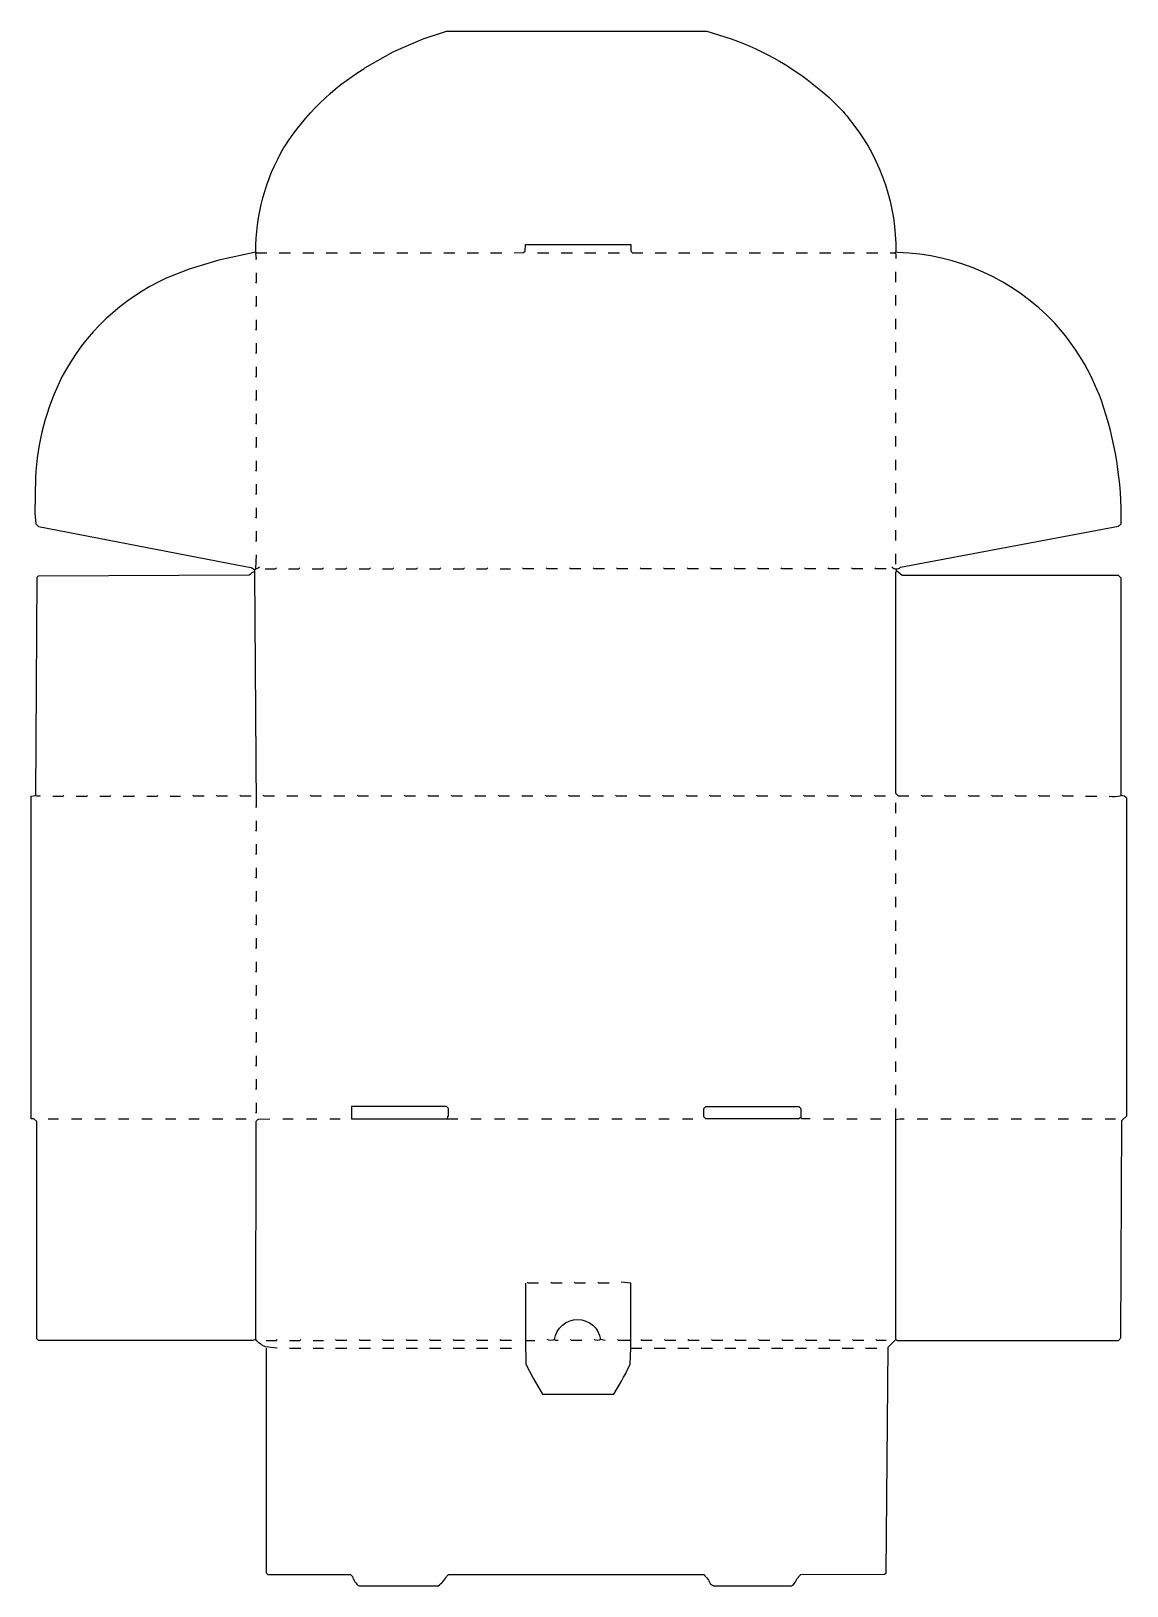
# Model space of a CAD drawing. Extents: x 60 to 1226, y 85 to 1739.
import ezdxf

# ---------------------------------------------------------------- set-up
doc = ezdxf.new("R2010")
doc.units = 0
doc.layers.get('0').update_dxf_attribs({"linetype": 'CONTINUOUS'})

msp = doc.modelspace()

# ---------------------------------------------------------------- linework, layer by layer
at = {"color": 250, "linetype": 'CONTINUOUS'}
for points in [[(299, 1496), (300, 1497), (299, 1502), (300, 1503), (299, 1504, -0.133986), (329, 1615), (330.2, 1616.9, -0.111971), (414, 1699), (415, 1700), (445.1, 1716.8), (445.9, 1717.2), (477.1, 1730.7), (502, 1739), (779, 1739), (804.9, 1730.7, -0.093699), (902.211765, 1674.247059, -0.064929), (935.24, 1639.18, -0.170275), (980, 1504), (979, 1503), (980, 1502), (980, 1497)], [(299, 1504), (259.911765, 1495.352941), (228.1, 1485.7), (203.9, 1476.2, 0.165656), (92.8, 1371.1, 0.101954), (64.544828, 1264.037931), (64, 1226), (65, 1215), (68, 1212), (279.076923, 1171.384615), (293.811321, 1168.339623, -0.076217), (298, 1166), (299, 1167, 0.120666), (303, 1169)], [(976, 1169, 0.427659), (985.067568, 1168.594595), (1216.923077, 1212.384615, 0.096907), (1220, 1215, 0.087775), (1198.8, 1345.9, 0.098227), (1149.248276, 1428.22069, 0.198908), (982.037931, 1503.455172), (980, 1504)], [(65, 926), (66.497826, 1157.997845), (68.002212, 1159.502232), (291.997788, 1160.497768), (294, 1162, -0.245916), (298, 1164)], [(310, 338), (310, 99), (312, 97), (400, 97), (402, 95, 0.180644), (409, 85), (493, 85, 0.133034), (502, 95), (503, 96), (504, 97), (776, 97, -0.082154), (783, 87), (786, 85), (869, 85, 0.204427), (875, 93), (878, 96), (879, 97), (967.994507, 97.494383), (970, 99), (972, 339), (980, 347), (980.9, 346.8), (982, 346), (1217, 346, 0.087425), (1219.502164, 349.002146), (1220.497836, 579.997854), (1226, 585), (1226, 923, 0.150122), (1220, 926), (1220, 1157), (1217, 1160), (987, 1160), (981, 1165)], [(299, 347), (296, 346), (68, 346), (66, 348), (66, 579), (63, 582), (60, 582), (60, 925), (64.1, 925.8), (65, 926, 0.265564), (70, 926)], [(322, 338), (309.340984, 339.44918, -0.1288), (299, 347), (299.497845, 578.997863, -0.230907), (302.035294, 581.541176), (314, 582)], [(980, 581, -0.07013), (989, 582)], [(586, 407), (586, 346), (586.480059, 321.018464), (594.2, 306.1), (604, 289), (680, 289), (688.2, 302.9, -0.067868), (693, 311), (693.2, 311.9), (697.529231, 321.026154), (698, 338), (698, 346), (698, 407), (688, 408)], [(617, 347, -0.869384), (666, 347)]]:
    msp.add_lwpolyline(points, format="xyb", dxfattribs=at)
for points in [[(574, 1503), (583.959016, 1503.45082), (585.569231, 1505.053846), (586, 1512), (698, 1512), (698, 1505), (700, 1503), (711, 1503)], [(300, 1503), (311, 1503)], [(324, 1503), (336, 1503)], [(349, 1503), (361, 1503)], [(374, 1503), (386, 1503)], [(399, 1503), (411, 1503)], [(424, 1503), (436, 1503)], [(449, 1503), (461, 1503)], [(474, 1503), (486, 1503)], [(499, 1503), (511, 1503)], [(524, 1503), (536, 1503)], [(549, 1503), (561, 1503)], [(599, 1503), (611, 1503)], [(624, 1503), (636, 1503)], [(649, 1503), (661, 1503)], [(674, 1503), (686, 1503)], [(724, 1503), (736, 1503)], [(749, 1503), (761, 1503)], [(774, 1503), (786, 1503)], [(799, 1503), (811, 1503)], [(824, 1503), (836, 1503)], [(849, 1503), (861, 1503)], [(874, 1503), (886, 1503)], [(899, 1503), (911, 1503)], [(924, 1503), (936, 1503)], [(949, 1503), (961, 1503)], [(980, 1472), (980, 1483)], [(980, 1447), (980, 1458)], [(980, 1422), (980, 1433)], [(980, 1397), (980, 1408)], [(980, 1372), (980, 1383)], [(980, 1347), (980, 1358)], [(980, 1322), (980, 1333)], [(980, 1297), (980, 1308)], [(980, 1272), (980, 1283)], [(980, 1247), (980, 1258)], [(980, 1222), (980, 1233)], [(980, 1197), (980, 1208)], [(980, 1172), (980, 1183)], [(299, 913), (300, 914), (298.2, 1163.1), (298, 1164), (298, 1166)], [(994, 925), (983, 925), (980, 928), (980, 1163), (981, 1165), (981, 1167)], [(980, 907), (980, 918)], [(980, 882), (980, 893)], [(980, 857), (980, 868)], [(980, 832), (980, 843)], [(980, 807), (980, 818)], [(980, 782), (980, 793)], [(980, 757), (980, 768)], [(980, 732), (980, 743)], [(980, 707), (980, 718)], [(980, 682), (980, 693)], [(980, 657), (980, 668)], [(980, 632), (980, 643)], [(980, 607), (980, 618)], [(78, 582), (89, 582)], [(103, 582), (114, 582)], [(128, 582), (139, 582)], [(153, 582), (164, 582)], [(178, 582), (189, 582)], [(203, 582), (214, 582)], [(228, 582), (239, 582)], [(253, 582), (264, 582)], [(278, 582), (289, 582)], [(328, 582), (339, 582)], [(353, 582), (364, 582)], [(378, 582), (389, 582)], [(503, 582), (503.3, 583.9), (504, 585), (504, 593), (502, 595), (401, 595), (401, 582), (503, 582), (514, 582)], [(528, 582), (539, 582)], [(553, 582), (564, 582)], [(578, 582), (589, 582)], [(603, 582), (614, 582)], [(628, 582), (639, 582)], [(653, 582), (664, 582)], [(678, 582), (689, 582)], [(703, 582), (714, 582)], [(728, 582), (739, 582)], [(753, 582), (764, 582)], [(889, 582), (880, 582), (879, 583), (878.1, 582.8), (877, 582), (778, 582), (776, 584), (776, 593), (778, 595), (877, 595), (879, 593), (879, 583)], [(903, 582), (914, 582)], [(928, 582), (939, 582)], [(953, 582), (964, 582)], [(980, 347), (980, 581), (980, 593)], [(1003, 582), (1014, 582)], [(1028, 582), (1039, 582)], [(1053, 582), (1064, 582)], [(1078, 582), (1089, 582)], [(1103, 582), (1114, 582)], [(1128, 582), (1139, 582)], [(1153, 582), (1164, 582)], [(1178, 582), (1189, 582)], [(1203, 582), (1214, 582)], [(335, 338), (347, 338)], [(360, 338), (371, 338)], [(384, 338), (396, 338)], [(409, 338), (421, 338)], [(434, 338), (446, 338)], [(459, 338), (471, 338)], [(484, 338), (496, 338)], [(509, 338), (521, 338)], [(534, 338), (546, 338)], [(559, 338), (571, 338)], [(698, 338), (710, 338)], [(723, 338), (735, 338)], [(748, 338), (760, 338)], [(773, 338), (785, 338)], [(798, 338), (810, 338)], [(823, 338), (835, 338)], [(848, 338), (860, 338)], [(873, 338), (885, 338)], [(898, 338), (910, 338)], [(923, 338), (935, 338)], [(948, 338), (960, 338)]]:
    msp.add_lwpolyline(points, dxfattribs=at)
at = {"color": 27, "linetype": 'CONTINUOUS'}
msp.add_lwpolyline([(974, 1503), (979, 1503)], dxfattribs=at)
at = {"color": 252, "linetype": 'CONTINUOUS'}
for points in [[(299, 1471), (300, 1472), (300, 1482)], [(299, 1446), (300, 1447), (300, 1457)], [(299, 1421), (300, 1422), (300, 1432)], [(299, 1396), (300, 1397), (300, 1407)], [(299, 1371), (300, 1372), (300, 1382)], [(299, 1346), (300, 1347), (300, 1357)], [(299, 1321), (300, 1322), (300, 1332)], [(299, 1296), (300, 1297), (300, 1307)], [(299, 1271), (300, 1272), (300, 1282)], [(299, 1246), (300, 1247), (300, 1257)], [(299, 1221), (300, 1222), (300, 1232)], [(299, 1196), (300, 1197), (300, 1207)], [(309, 1167), (320, 1167), (321, 1168)], [(334, 1167), (345, 1167), (346, 1168)], [(359, 1167), (370, 1167), (371, 1168)], [(384, 1167), (395, 1167), (396, 1168)], [(409, 1167), (420, 1167), (421, 1168)], [(434, 1167), (445, 1167), (446, 1168)], [(459, 1167), (470, 1167), (471, 1168)], [(484, 1167), (495, 1167), (496, 1168)], [(509, 1167), (520, 1167), (521, 1168)], [(534, 1167), (545, 1167), (546, 1168)], [(595, 1167), (584, 1167), (583, 1168)], [(620, 1167), (609, 1167), (608, 1168)], [(645, 1167), (634, 1167), (633, 1168)], [(670, 1167), (659, 1167), (658, 1168)], [(695, 1167), (684, 1167), (683, 1168)], [(720, 1167), (709, 1167), (708, 1168)], [(745, 1167), (734, 1167), (733, 1168)], [(770, 1167), (759, 1167), (758, 1168)], [(795, 1167), (784, 1167), (783, 1168)], [(820, 1167), (809, 1167), (808, 1168)], [(845, 1167), (834, 1167), (833, 1168)], [(870, 1167), (859, 1167), (858, 1168)], [(895, 1167), (884, 1167), (883, 1168)], [(920, 1167), (909, 1167), (908, 1168)], [(945, 1167), (934, 1167), (933, 1168)], [(970, 1167), (959, 1167), (958, 1168)], [(83, 925), (94, 925), (95, 926)], [(108, 925), (119, 925), (120, 926)], [(133, 925), (144, 925), (145, 926)], [(158, 925), (169, 925), (170, 926)], [(183, 925), (194, 925), (195, 926)], [(244, 925), (233, 925), (232, 926)], [(269, 925), (258, 925), (257, 926)], [(294, 925), (283, 925), (282, 926)], [(319, 925), (308, 925), (307, 926)], [(344, 925), (333, 925), (332, 926)], [(369, 925), (358, 925), (357, 926)], [(394, 925), (383, 925), (382, 926)], [(419, 925), (408, 925), (407, 926)], [(444, 925), (433, 925), (432, 926)], [(469, 925), (458, 925), (457, 926)], [(494, 925), (483, 925), (482, 926)], [(519, 925), (508, 925), (507, 926)], [(544, 925), (533, 925), (532, 926)], [(569, 925), (558, 925), (557, 926)], [(594, 925), (583, 925), (582, 926)], [(619, 925), (608, 925), (607, 926)], [(644, 925), (633, 925), (632, 926)], [(669, 925), (658, 925), (657, 926)], [(694, 925), (683, 925), (682, 926)], [(719, 925), (708, 925), (707, 926)], [(744, 925), (733, 925), (732, 926)], [(769, 925), (758, 925), (757, 926)], [(794, 925), (783, 925), (782, 926)], [(819, 925), (808, 925), (807, 926)], [(844, 925), (833, 925), (832, 926)], [(869, 925), (858, 925), (857, 926)], [(894, 925), (883, 925), (882, 926)], [(919, 925), (908, 925), (907, 926)], [(944, 925), (933, 925), (932, 926)], [(969, 925), (958, 925), (957, 926)], [(1019, 925), (1008, 925), (1007, 926)], [(1044, 925), (1033, 925), (1032, 926)], [(1069, 925), (1058, 925), (1057, 926)], [(1094, 925), (1083, 925), (1082, 926)], [(1119, 925), (1108, 925), (1107, 926)], [(1144, 925), (1133, 925), (1132, 926)], [(1169, 925), (1158, 925), (1157, 926)], [(299, 888), (300, 889), (300, 899)], [(299, 863), (300, 864), (300, 874)], [(299, 838), (300, 839), (300, 849)], [(299, 813), (300, 814), (300, 824)], [(299, 788), (300, 789), (300, 799)], [(299, 763), (300, 764), (300, 774)], [(299, 738), (300, 739), (300, 749)], [(299, 713), (300, 714), (300, 724)], [(299, 688), (300, 689), (300, 699)], [(299, 663), (300, 664), (300, 674)], [(299, 638), (300, 639), (300, 649)], [(299, 613), (300, 614), (300, 624)], [(299, 588), (300, 589), (300, 599)], [(600, 407), (589, 407), (588, 408)], [(625, 407), (614, 407), (613, 408)], [(650, 407), (639, 407), (638, 408)], [(675, 407), (664, 407), (663, 408)], [(310, 346), (321, 346), (322, 347)], [(335, 346), (346, 346), (347, 347)], [(396, 346), (385, 346), (384, 347)], [(421, 346), (410, 346), (409, 347)], [(446, 346), (435, 346), (434, 347)], [(471, 346), (460, 346), (459, 347)], [(496, 346), (485, 346), (484, 347)], [(521, 346), (510, 346), (509, 347)], [(546, 346), (535, 346), (534, 347)], [(571, 346), (560, 346), (559, 347)], [(646, 346), (635, 346), (634, 347)], [(698, 346), (685, 346), (684, 347)], [(721, 346), (710, 346), (709, 347)], [(746, 346), (735, 346), (734, 347)], [(771, 346), (760, 346), (759, 347)], [(796, 346), (785, 346), (784, 347)], [(821, 346), (810, 346), (809, 347)], [(846, 346), (835, 346), (834, 347)], [(871, 346), (860, 346), (859, 347)], [(896, 346), (885, 346), (884, 347)], [(921, 346), (910, 346), (909, 347)], [(946, 346), (935, 346), (934, 347)], [(970, 346), (960, 346), (959, 347)]]:
    msp.add_lwpolyline(points, dxfattribs=at)
at = {"color": 251, "linetype": 'CONTINUOUS'}
for points in [[(299, 1167), (300, 1182)], [(559, 1167), (570, 1167)], [(208, 925), (219, 925)], [(1182, 925), (1194, 925)], [(360, 346), (371, 346)], [(586, 346), (596, 346)]]:
    msp.add_lwpolyline(points, dxfattribs=at)
for points in [[(1207, 925, 0.096159), (1220, 926)], [(621, 346), (618, 346), (617, 347, -0.232812), (609, 347)], [(671, 346), (666, 347, -0.239896), (659, 347)]]:
    msp.add_lwpolyline(points, format="xyb", dxfattribs=at)

doc.saveas('drawing.dxf')
